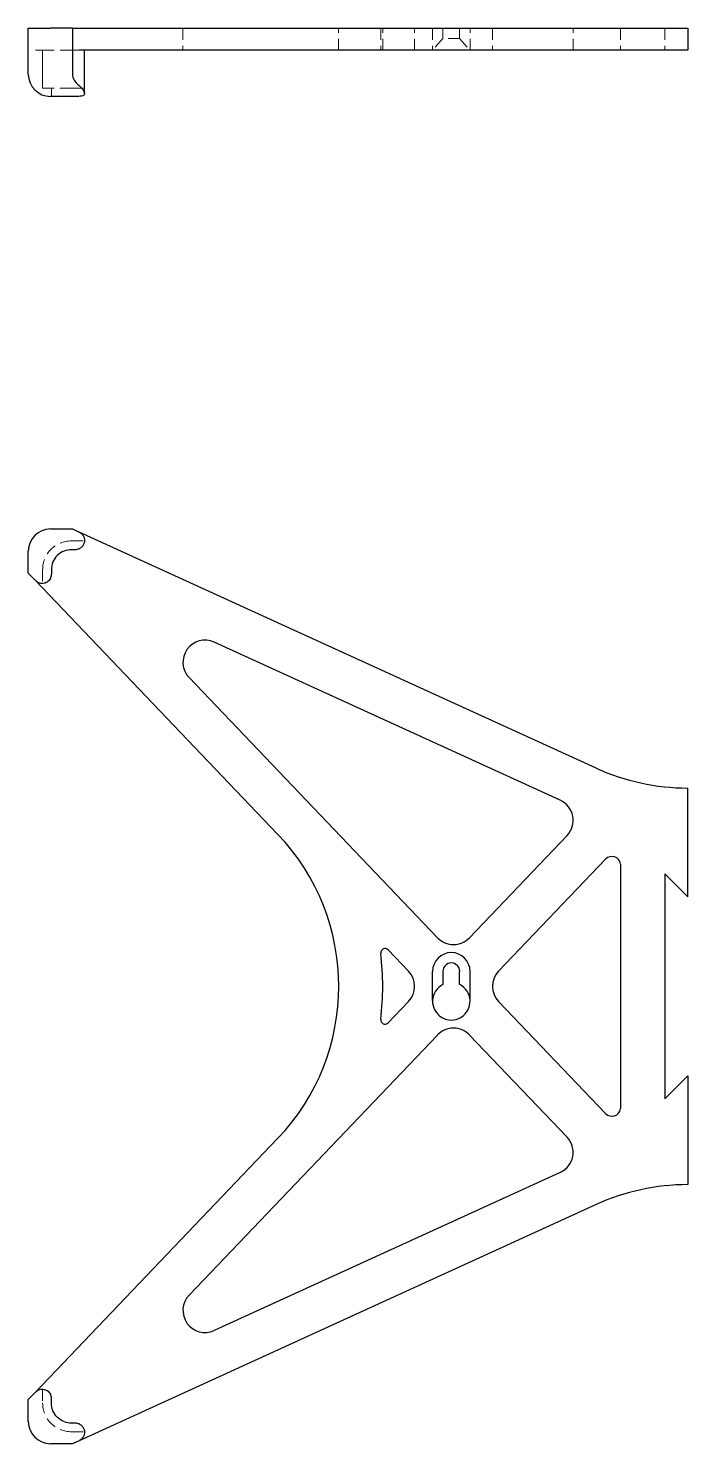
# Model space of a CAD drawing. Header units: millimetres. Extents: x 47 to 227, y 7 to 162.
# Drawn here: x 47 to 119, y 7 to 161.7 of the extents above.
import ezdxf

# ---------------------------------------------------------------- set-up
doc = ezdxf.new("R2010")
doc.units = ezdxf.units.MM
doc.linetypes.add('HIDDEN', pattern=[1.905, 1.27, -0.635])

msp = doc.modelspace()

# ---------------------------------------------------------------- linework, layer by layer
at = {"color": 7, "linetype": 'Continuous', "lineweight": 25}
for p, q in [((46.96, 161.74), (49.37, 161.74)), ((46.96, 156.7), (46.96, 161.74)), ((51.78, 161.74), (49.37, 161.74)), ((51.78, 161.74), (109.02, 161.74)), ((51.78, 161.74), (51.78, 156.7)), ((109.02, 161.74), (119.04, 161.74)), ((119.04, 161.74), (119.04, 159.33)), ((109.02, 159.33), (52.51, 159.33)), ((53.1, 154.58), (53.1, 159.33)), ((119.04, 159.33), (109.02, 159.33)), ((50.88, 154.29), (49.37, 154.29)), ((52.09, 154.29), (51.68, 154.29)), ((49.37, 107), (51.78, 107)), ((51.78, 107), (52.51, 106.67)), ((109.02, 80.86), (52.51, 106.67)), ((46.96, 102.18), (46.96, 104.59)), ((52.09, 104.73), (51.68, 104.73)), ((47.75, 101.36), (46.96, 102.18)), ((49.49, 102.55), (49.49, 102.05)), ((74.21, 73.65), (47.75, 101.36)), ((105.11, 77.34), (67.27, 94.63)), ((91.7, 62.32), (64.53, 90.77)), ((119.04, 66.78), (119.04, 78.68)), ((95.19, 62.32), (105.86, 73.49)), ((98.37, 58.66), (110.06, 70.9)), ((111.71, 70.37), (111.71, 43.63)), ((119.04, 66.78), (116.53, 69.29)), ((116.53, 69.29), (116.53, 44.71)), ((86.31, 60.98), (88.52, 58.66)), ((91.15, 55.45), (91.15, 58.64)), ((92.28, 58.64), (92.28, 57.19)), ((94.11, 57.19), (94.11, 58.64)), ((95.24, 58.64), (95.24, 55.45)), ((86.31, 53.02), (88.52, 55.34)), ((98.37, 55.34), (110.06, 43.1)), ((64.53, 23.23), (91.7, 51.68)), ((95.19, 51.68), (105.86, 40.51)), ((116.53, 44.71), (119.04, 47.22)), ((119.04, 47.22), (119.04, 35.32)), ((47.75, 12.64), (74.21, 40.35)), ((105.11, 36.66), (67.27, 19.37)), ((109.02, 33.14), (52.51, 7.33)), ((46.96, 11.82), (47.75, 12.64)), ((46.96, 9.41), (46.96, 11.82)), ((49.49, 11.45), (49.49, 11.95)), ((51.68, 9.27), (52.09, 9.27)), ((51.78, 7), (49.37, 7)), ((52.51, 7.33), (51.78, 7))]:
    msp.add_line(p, q, dxfattribs=at)
at = {"color": 7, "linetype": 'HIDDEN', "lineweight": 18}
for p, q in [((63.86, 161.74), (63.86, 159.33)), ((80.88, 159.33), (80.88, 161.74)), ((85.48, 161.74), (85.48, 159.33)), ((85.7, 159.33), (85.7, 161.74)), ((89.19, 159.33), (89.19, 161.74)), ((91.15, 161.74), (91.15, 159.33)), ((92.28, 161.74), (92.28, 160.63)), ((94.11, 161.74), (94.11, 160.63)), ((95.25, 159.33), (95.25, 161.74)), ((97.7, 161.74), (97.7, 159.33)), ((106.52, 159.33), (106.52, 161.74)), ((111.71, 161.74), (111.71, 159.33)), ((116.53, 161.74), (116.53, 159.33)), ((92.28, 160.63), (91.15, 159.33)), ((94.11, 160.63), (92.28, 160.63)), ((94.11, 160.63), (95.24, 159.33)), ((48.53, 159.33), (47.75, 159.33)), ((48.53, 159.33), (48.53, 155.2)), ((48.53, 155.2), (48.53, 159.33)), ((48.53, 159.33), (48.53, 155.2)), ((52.51, 159.33), (51.68, 159.33)), ((53.1, 159.33), (53.1, 155.2)), ((49.49, 155.2), (49.49, 154.29)), ((51.68, 155.2), (53.1, 155.2)), ((51.68, 105.7), (53.1, 105.7)), ((48.53, 102.55), (48.53, 101.04)), ((48.53, 12.96), (48.53, 11.45)), ((51.68, 8.3), (53.1, 8.3))]:
    msp.add_line(p, q, dxfattribs=at)
at = {"color": 7, "linetype": 'Continuous', "lineweight": 25}
for centre, radius, start, end in [((49.37, 156.7), 2.41, 180, 270), ((49.37, 104.59), 2.41, 90, 180), ((48.48, 102.05), 1.01, 331.7571, 0), ((66.27, 92.43), 2.41, 65.4537, 223.6836), ((119.04, 102.79), 24.11, 245.4537, 270), ((104.11, 75.15), 2.41, 316.3164, 65.4537), ((56.78, 57), 24.11, 316.3164, 43.6836), ((110.75, 70.24), 0.964, 7.6712, 136.3164), ((93.44, 63.98), 2.41, 223.6836, 316.3164), ((85.96, 60.65), 0.482, 43.6836, 187.128), ((56.78, 57), 28.93, 352.872, 7.128), ((93.2, 58.64), 2.05, 0, 180), ((93.2, 58.64), 0.915, 0, 180), ((86.78, 57), 2.41, 316.3164, 43.6836), ((100.11, 57), 2.41, 136.3164, 223.6836), ((93.2, 55.36), 2.05, 116.5325, 177.385), ((93.2, 55.36), 2.05, 2.615, 63.4675), ((93.2, 55.36), 2.05, 177.385, 2.615), ((85.96, 53.35), 0.482, 172.872, 316.3164), ((93.44, 50.02), 2.41, 43.6836, 136.3164), ((110.75, 43.76), 0.964, 223.6836, 352.3288), ((104.11, 38.85), 2.41, 294.5463, 43.6836), ((119.04, 11.21), 24.11, 90, 114.5463), ((66.27, 21.57), 2.41, 136.3164, 294.5463), ((48.48, 11.95), 1.01, 0, 28.2429), ((49.37, 9.41), 2.41, 180, 270)]:
    msp.add_arc(centre, radius, start, end, dxfattribs=at)
msp.add_ellipse((57.06, 156.7), major_axis=(5.28, 0), ratio=0.456703, start_param=3.141593, end_param=3.673105, dxfattribs=at)
at = {"color": 7, "linetype": 'HIDDEN', "lineweight": 18}
for points in [[(48.53, 159.33), (48.53, 159.33), (49.2, 159.33), (50.85, 159.33), (51.68, 159.33)], [(51.68, 155.2), (50.85, 155.2), (49.2, 155.2), (48.53, 155.2), (48.53, 155.2)], [(51.68, 105.7), (50.85, 105.7), (49.2, 105.03), (48.53, 103.39), (48.53, 102.55)], [(51.68, 8.3), (50.85, 8.3), (49.2, 8.97), (48.53, 10.61), (48.53, 11.45)]]:
    msp.add_open_spline(points, degree=3, dxfattribs=at)
at = {"color": 7, "linetype": 'Continuous', "lineweight": 25}
for points, knots in [([(52.51, 155.48), (52.61, 155.4), (52.69, 155.32), (52.84, 155.15), (52.9, 155.06), (53.05, 154.82), (53.12, 154.66), (53.09, 154.49), (53.06, 154.44), (52.96, 154.37), (52.88, 154.34), (52.7, 154.31), (52.59, 154.3), (52.35, 154.29), (52.22, 154.29), (52.09, 154.29)], [0, 0, 0, 0, 0.125, 0.125, 0.25, 0.25, 0.5, 0.5, 0.625, 0.625, 0.75, 0.75, 0.875, 0.875, 1, 1, 1, 1]), ([(52.51, 106.67), (52.61, 106.62), (52.69, 106.57), (52.84, 106.44), (52.9, 106.36), (53.05, 106.11), (53.12, 105.9), (53.09, 105.56), (53.06, 105.44), (52.96, 105.21), (52.88, 105.11), (52.7, 104.93), (52.59, 104.86), (52.35, 104.76), (52.22, 104.73), (52.09, 104.73)], [0, 0, 0, 0, 0.125, 0.125, 0.25, 0.25, 0.5, 0.5, 0.625, 0.625, 0.75, 0.75, 0.875, 0.875, 1, 1, 1, 1]), ([(50.88, 104.59), (50.59, 104.48), (49.85, 104.01), (49.49, 103.14), (49.49, 102.55)], [0.9310042, 0.9310042, 0.9310042, 0.9310042, 0.9952364, 1.1161188, 1.1161188, 1.1161188, 1.1161188]), ([(49.37, 101.58), (49.33, 101.5), (49.28, 101.43), (49.17, 101.3), (49.1, 101.25), (48.89, 101.11), (48.72, 101.06), (48.4, 101.03), (48.24, 101.06), (47.97, 101.17), (47.85, 101.25), (47.75, 101.36)], [0, 0, 0, 0, 0.125, 0.125, 0.25, 0.25, 0.5, 0.5, 0.75, 0.75, 1, 1, 1, 1]), ([(47.75, 12.64), (47.85, 12.75), (47.97, 12.83), (48.17, 12.91), (48.25, 12.93), (48.4, 12.96), (48.48, 12.96), (48.72, 12.94), (48.88, 12.89), (49.17, 12.71), (49.29, 12.58), (49.37, 12.42)], [0, 0, 0, 0, 0.25, 0.25, 0.375, 0.375, 0.5, 0.5, 0.75, 0.75, 1, 1, 1, 1]), ([(50.88, 9.41), (50.59, 9.52), (49.85, 9.99), (49.49, 10.86), (49.49, 11.45)], [0.9310042, 0.9310042, 0.9310042, 0.9310042, 0.9952364, 1.1161188, 1.1161188, 1.1161188, 1.1161188]), ([(52.09, 9.27), (52.22, 9.27), (52.35, 9.24), (52.59, 9.14), (52.7, 9.07), (52.88, 8.9), (52.96, 8.79), (53.06, 8.56), (53.09, 8.44), (53.11, 8.21), (53.1, 8.1), (53.04, 7.9), (53, 7.8), (52.9, 7.64), (52.84, 7.56), (52.69, 7.43), (52.61, 7.38), (52.51, 7.33)], [0, 0, 0, 0, 0.125, 0.125, 0.25, 0.25, 0.375, 0.375, 0.5, 0.5, 0.625, 0.625, 0.75, 0.75, 0.875, 0.875, 1, 1, 1, 1])]:
    msp.add_open_spline(points, degree=3, knots=knots, dxfattribs=at)
for points in [[(51.68, 154.29), (51.41, 154.29), (51.14, 154.29), (50.88, 154.29)], [(51.68, 104.73), (51.41, 104.73), (51.14, 104.69), (50.88, 104.59)], [(50.88, 9.41), (51.14, 9.31), (51.41, 9.27), (51.68, 9.27)]]:
    msp.add_open_spline(points, degree=3, dxfattribs=at)

doc.saveas('drawing.dxf')
